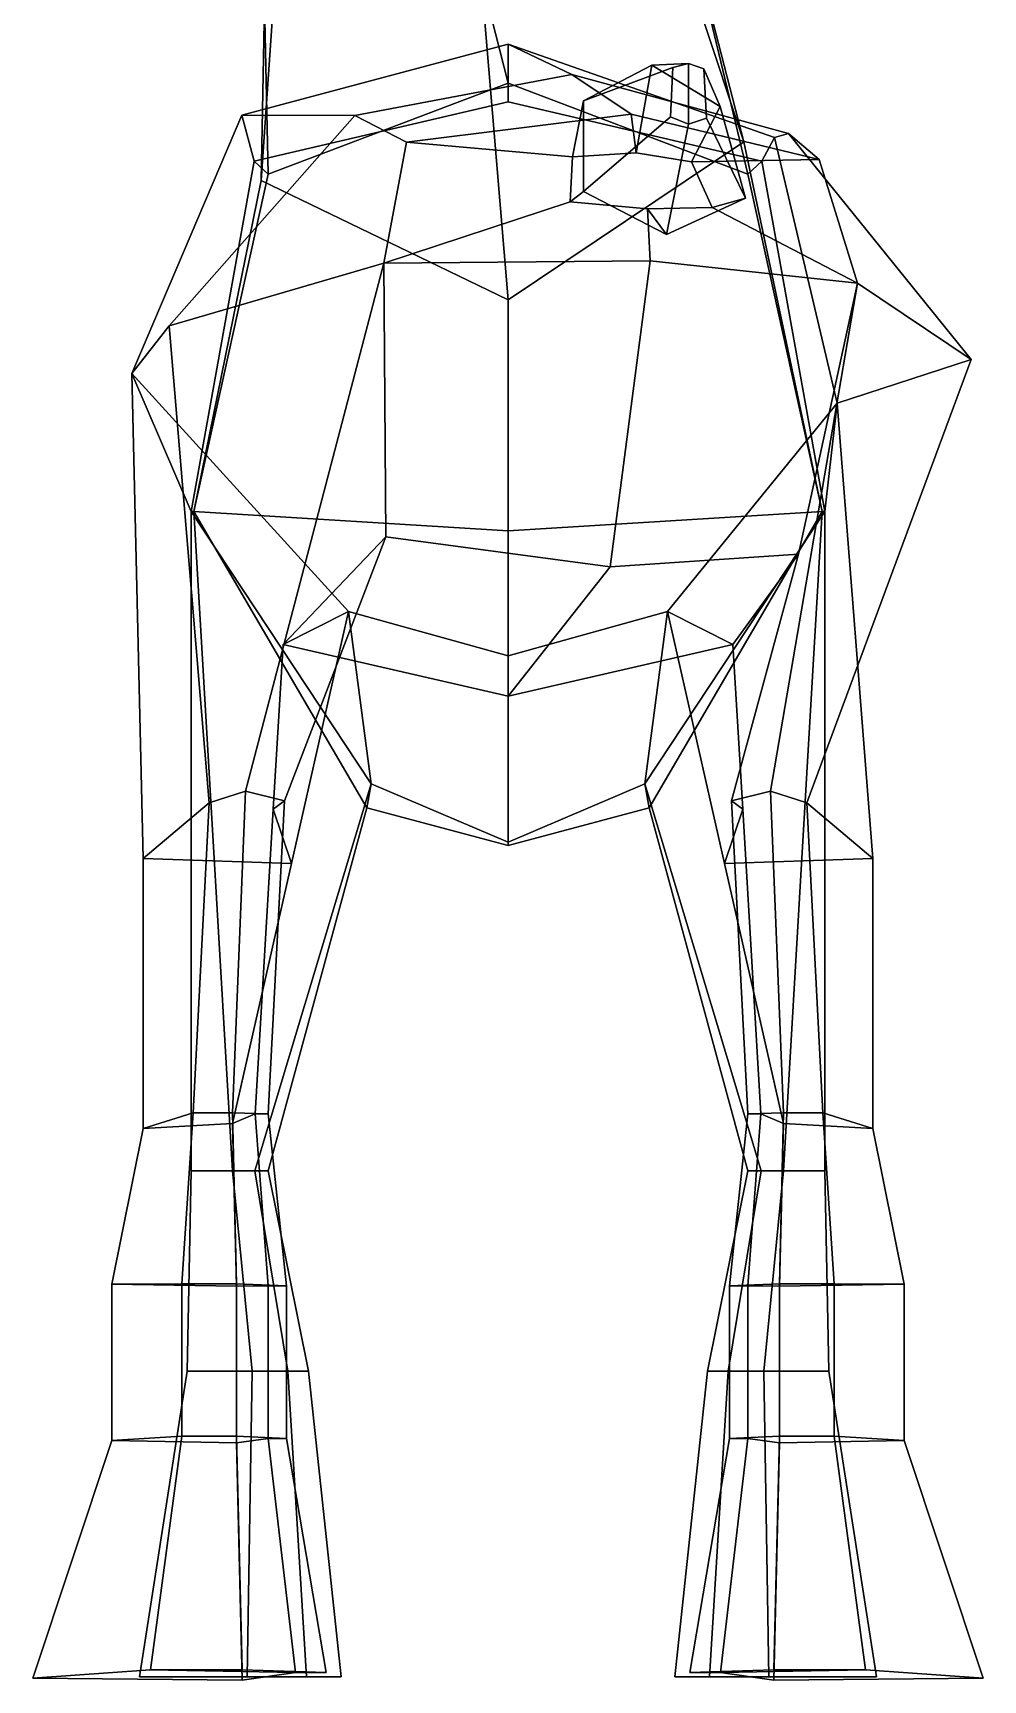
# Model space of a CAD drawing. Extents: x -146 to 85, y -151 to 362.
# Drawn here: x -84.7 to 84.7, y -151.2 to 142.6 of the extents above; entities that cross this region are included whole.
import ezdxf

# ---------------------------------------------------------------- set-up
doc = ezdxf.new("R2010")
doc.units = 0

msp = doc.modelspace()

# ---------------------------------------------------------------- linework, layer by layer
for points in [[(31.977564, 162.228119, 144.426788), (18.553757, 191.654999, 161.576385), (26.698078, 169.357056, 178.180756), (42.020241, 123.204803, 163.724747)], [(-43.995102, 116.300293, 163.644928), (-41.393997, 154.18927, 177.69725), (-43.575718, 173.590332, 160.828522), (-43.410851, 147.690979, 144.024902)], [(42.020241, 123.204803, 163.724747), (26.698078, 169.357056, 178.180756), (-4.125084, 144.582336, 198.946548), (0, 95.019226, 196.280716)], [(42.759483, 117.393799, 125.552498), (0, 133.66629, 127.195564), (-6.801269, 160.504913, 139.786423), (31.977564, 162.228119, 144.426788)], [(56.003841, 57.253922, 144.51268), (42.759483, 117.393799, 125.552498), (31.977564, 162.228119, 144.426788), (42.020241, 123.204803, 163.724747)], [(-42.759483, 117.393799, 125.552498), (-43.410851, 147.690979, 144.024902), (-6.801269, 160.504913, 139.786423), (0, 133.66629, 127.195564)], [(-43.995102, 116.300293, 163.644928), (0, 95.019226, 196.280716), (-4.125084, 144.582336, 198.946548), (-41.393997, 154.18927, 177.69725)], [(-56.003841, 57.253922, 144.51268), (-43.995102, 116.300293, 163.644928), (-43.410851, 147.690979, 144.024902), (-42.759483, 117.393799, 125.552498)], [(-47.469376, 127.939301, 3.00489), (-45.253193, 119.713501, 94.23616), (0, 130.329285, 93.994888), (0.025648, 140.617554, 19.852209)], [(0.025648, 140.617554, 19.852209), (11.404403, 135.170441, -17.192995), (-27.293665, 127.870605, -30.293154), (-47.469376, 127.939301, 3.00489)], [(47.520668, 123.965515, 32.750408), (0.025648, 140.617554, 19.852209), (0, 130.329285, 93.994888), (45.253193, 119.713501, 94.23616)], [(0.025648, 140.617554, 19.852209), (47.520668, 123.965515, 32.750408), (49.977833, 124.638092, -6.096081), (11.404403, 135.170441, -17.192995)], [(11.404403, 135.170441, -17.192995), (21.933573, 128.083008, -51.747864), (-18.069872, 123.104828, -53.853344), (-27.293665, 127.870605, -30.293154)], [(11.404403, 135.170441, -17.192995), (49.977833, 124.638092, -6.096081), (55.488556, 120.027618, -30.818998), (21.933573, 128.083008, -51.747864)], [(13.472929, 130.489441, -67.159782), (11.5206, 120.514435, -56.688793), (22.84247, 121.206024, -55.574268), (25.655832, 136.821991, -62.449665)], [(28.938581, 127.662506, -85.431953), (13.433113, 114.315094, -77.221199), (13.472929, 130.489441, -67.159782), (29.38714, 136.432281, -84.080452)], [(29.38714, 136.432281, -84.080452), (13.472929, 130.489441, -67.159782), (25.655832, 136.821991, -62.449665), (32.146011, 137.143158, -83.117828)], [(37.823841, 129.470764, -59.534454), (25.655832, 136.821991, -62.449665), (22.84247, 121.206024, -55.574268), (32.689835, 119.628845, -50.059788)], [(34.897728, 136.201752, -82.354851), (32.146011, 137.143158, -83.117828), (25.655832, 136.821991, -62.449665), (37.823841, 129.470764, -59.534454)], [(32.155731, 126.327606, -84.605095), (28.938581, 127.662506, -85.431953), (29.38714, 136.432281, -84.080452), (32.146011, 137.143158, -83.117828)], [(32.155731, 126.327606, -84.605095), (32.146011, 137.143158, -83.117828), (34.897728, 136.201752, -82.354851), (35.36208, 127.393799, -83.420479)], [(35.36208, 127.393799, -83.420479), (34.897728, 136.201752, -82.354851), (37.823841, 129.470764, -59.534454), (42.348579, 113.105469, -68.166512)], [(0, 130.329285, 93.994888), (-45.253193, 119.713501, 94.23616), (-42.759483, 117.393799, 125.552498), (0, 133.66629, 127.195564)], [(0, 130.329285, 93.994888), (0, 133.66629, 127.195564), (42.759483, 117.393799, 125.552498), (45.253193, 119.713501, 94.23616)], [(13.433113, 114.315094, -77.221199), (11.091719, 112.492981, -63.624859), (11.5206, 120.514435, -56.688793), (13.472929, 130.489441, -67.159782)], [(42.348579, 113.105469, -68.166512), (37.823841, 129.470764, -59.534454), (32.689835, 119.628845, -50.059788), (36.377617, 111.435181, -55.706749)], [(-67.073517, 81.838577, 5.346151), (-56.458904, 57.210449, 95.186234), (-45.253193, 119.713501, 94.23616), (-47.469376, 127.939301, 3.00489)], [(-47.469376, 127.939301, 3.00489), (-27.293665, 127.870605, -30.293154), (-60.396763, 90.357697, -45.006191), (-67.073517, 81.838577, 5.346151)], [(-60.396763, 90.357697, -45.006191), (-27.293665, 127.870605, -30.293154), (-18.069872, 123.104828, -53.853344), (-22.117306, 101.520737, -62.855659)], [(11.5206, 120.514435, -56.688793), (-18.069872, 123.104828, -53.853344), (21.933573, 128.083008, -51.747864), (22.84247, 121.206024, -55.574268)], [(32.155731, 126.327606, -84.605095), (28.27309, 106.6539, -74.86377), (13.433113, 114.315094, -77.221199), (28.938581, 127.662506, -85.431953)], [(32.689835, 119.628845, -50.059788), (22.84247, 121.206024, -55.574268), (21.933573, 128.083008, -51.747864), (55.488556, 120.027618, -30.818998)], [(32.155731, 126.327606, -84.605095), (35.36208, 127.393799, -83.420479), (42.348579, 113.105469, -68.166512), (28.27309, 106.6539, -74.86377)], [(58.692978, 76.577332, 44.729118), (47.520668, 123.965515, 32.750408), (45.253193, 119.713501, 94.23616), (56.458904, 57.210449, 95.186234)], [(47.520668, 123.965515, 32.750408), (58.692978, 76.577332, 44.729118), (82.573631, 84.37674, -0.235935), (49.977833, 124.638092, -6.096081)], [(82.573631, 84.37674, -0.235935), (62.274441, 97.990326, -36.428928), (55.488556, 120.027618, -30.818998), (49.977833, 124.638092, -6.096081)], [(11.091719, 112.492981, -63.624859), (-22.117306, 101.520737, -62.855659), (-18.069872, 123.104828, -53.853344), (11.5206, 120.514435, -56.688793)], [(56.003841, 57.253922, 144.51268), (42.020241, 123.204803, 163.724747), (0, 95.019226, 196.280716), (0, 53.803925, 185.592896)], [(-56.458904, 57.210449, 95.186234), (-56.003841, 57.253922, 144.51268), (-42.759483, 117.393799, 125.552498), (-45.253193, 119.713501, 94.23616)], [(36.377617, 111.435181, -55.706749), (32.689835, 119.628845, -50.059788), (55.488556, 120.027618, -30.818998), (62.274441, 97.990326, -36.428928)], [(56.458904, 57.210449, 95.186234), (45.253193, 119.713501, 94.23616), (42.759483, 117.393799, 125.552498), (56.003841, 57.253922, 144.51268)], [(-56.003841, 57.253922, 144.51268), (0, 53.803925, 185.592896), (0, 95.019226, 196.280716), (-43.995102, 116.300293, 163.644928)], [(11.091719, 112.492981, -63.624859), (24.84767, 111.228882, -63.316605), (25.356634, 101.973083, -66.187035), (-22.117306, 101.520737, -62.855659)], [(28.27309, 106.6539, -74.86377), (24.84767, 111.228882, -63.316605), (11.091719, 112.492981, -63.624859), (13.433113, 114.315094, -77.221199)], [(28.27309, 106.6539, -74.86377), (42.348579, 113.105469, -68.166512), (36.377617, 111.435181, -55.706749), (24.84767, 111.228882, -63.316605)], [(36.377617, 111.435181, -55.706749), (62.274441, 97.990326, -36.428928), (25.356634, 101.973083, -66.187035), (24.84767, 111.228882, -63.316605)], [(-22.117306, 101.520737, -62.855659), (-46.787994, 7.335953, -58.243355), (-53.286148, 5.286743, -53.875954), (-60.396763, 90.357697, -45.006191)], [(-22.117306, 101.520737, -62.855659), (-21.779879, 52.717606, -51.49115), (-39.857098, 5.626099, -54.59922), (-46.787994, 7.335953, -58.243355)], [(18.223564, 47.371506, -50.775764), (-21.779879, 52.717606, -51.49115), (-22.117306, 101.520737, -62.855659), (25.356634, 101.973083, -66.187035)], [(18.223564, 47.371506, -50.775764), (25.356634, 101.973083, -66.187035), (62.274441, 97.990326, -36.428928), (51.778545, 49.640396, -28.456802)], [(62.274441, 97.990326, -36.428928), (46.787994, 7.335953, -58.243355), (39.857098, 5.626099, -54.59922), (51.778545, 49.640396, -28.456802)], [(62.274441, 97.990326, -36.428928), (82.573631, 84.37674, -0.235935), (53.286148, 5.286743, -53.875954), (46.787994, 7.335953, -58.243355)], [(-67.073517, 81.838577, 5.346151), (-60.396763, 90.357697, -45.006191), (-53.286148, 5.286743, -53.875954), (-65.042892, -4.646072, 3.262779)], [(58.692978, 76.577332, 44.729118), (65.042892, -4.646072, 3.262779), (53.286148, 5.286743, -53.875954), (82.573631, 84.37674, -0.235935)], [(-28.426176, 39.404633, 24.898748), (-24.402138, 8.647903, 96.133102), (-56.458904, 57.210449, 95.186234), (-67.073517, 81.838577, 5.346151)], [(-67.073517, 81.838577, 5.346151), (-65.042892, -4.646072, 3.262779), (-38.618511, -5.568176, 8.02704), (-28.426176, 39.404633, 24.898748)], [(28.426176, 39.404633, 24.898748), (58.692978, 76.577332, 44.729118), (56.458904, 57.210449, 95.186234), (24.402138, 8.647903, 96.133102)], [(58.692978, 76.577332, 44.729118), (28.426176, 39.404633, 24.898748), (38.618511, -5.568176, 8.02704), (65.042892, -4.646072, 3.262779)], [(-49.126175, -60.400047, 132.855515), (-56.003841, 57.253922, 144.51268), (-56.458904, 57.210449, 95.186234), (-56.458904, -60.400047, 113.7938)], [(-45.102139, -60.400047, 114.219887), (-56.458904, -60.400047, 113.7938), (-56.458904, 57.210449, 95.186234), (-24.402138, 8.647903, 96.133102)], [(0, -2.374725, 144.51268), (0, 53.803925, 185.592896), (-56.003841, 57.253922, 144.51268), (-25.147814, 4.376923, 130.840576)], [(-42.759483, -60.400047, 127.458626), (-25.147814, 4.376923, 130.840576), (-56.003841, 57.253922, 144.51268), (-49.126175, -60.400047, 132.855515)], [(0, -2.374725, 144.51268), (25.147814, 4.376923, 130.840576), (56.003841, 57.253922, 144.51268), (0, 53.803925, 185.592896)], [(45.102139, -60.400047, 114.219887), (24.402138, 8.647903, 96.133102), (56.458904, 57.210449, 95.186234), (56.458904, -60.400047, 113.7938)], [(42.759483, -60.400047, 127.458626), (49.126175, -60.400047, 132.855515), (56.003841, 57.253922, 144.51268), (25.147814, 4.376923, 130.840576)], [(49.126175, -60.400047, 132.855515), (56.458904, -60.400047, 113.7938), (56.458904, 57.210449, 95.186234), (56.003841, 57.253922, 144.51268)], [(-39.857098, 5.626099, -54.59922), (-21.779879, 52.717606, -51.49115), (-40.095089, 33.490326, -24.280102), (-41.842297, 4.13942, -51.430733)], [(0, 24.303787, -24.071318), (-40.095089, 33.490326, -24.280102), (-21.779879, 52.717606, -51.49115), (18.223564, 47.371506, -50.775764)], [(0, 24.303787, -24.071318), (18.223564, 47.371506, -50.775764), (51.778545, 49.640396, -28.456802), (40.095089, 33.490326, -24.280102)], [(51.778545, 49.640396, -28.456802), (39.857098, 5.626099, -54.59922), (41.842297, 4.13942, -51.430733), (40.095089, 33.490326, -24.280102)], [(-38.618511, -5.568176, 8.02704), (-41.842297, 4.13942, -51.430733), (-40.095089, 33.490326, -24.280102), (-28.426176, 39.404633, 24.898748)], [(-28.426176, 39.404633, 24.898748), (-40.095089, 33.490326, -24.280102), (0, 24.303787, -24.071318), (0, 31.498367, 24.898748)], [(0, 31.498367, 24.898748), (0, -1.726089, 96.368881), (-24.402138, 8.647903, 96.133102), (-28.426176, 39.404633, 24.898748)], [(0, 31.498367, 24.898748), (28.426176, 39.404633, 24.898748), (24.402138, 8.647903, 96.133102), (0, -1.726089, 96.368881)], [(28.426176, 39.404633, 24.898748), (0, 31.498367, 24.898748), (0, 24.303787, -24.071318), (40.095089, 33.490326, -24.280102)], [(38.618511, -5.568176, 8.02704), (28.426176, 39.404633, 24.898748), (40.095089, 33.490326, -24.280102), (41.842297, 4.13942, -51.430733)], [(-49.126175, -50.043411, -58.849998), (-56.109394, -50.043411, -58.849998), (-53.286148, 5.286743, -53.875954), (-46.787994, 7.335953, -58.243355)], [(-46.787994, 7.335953, -58.243355), (-39.857098, 5.626099, -54.59922), (-42.759483, -50.185547, -58.849998), (-49.126175, -50.043411, -58.849998)], [(-45.102139, -60.400047, 114.219887), (-24.402138, 8.647903, 96.133102), (-25.147814, 4.376923, 130.840576), (-42.759483, -60.400047, 127.458626)], [(0, -1.726089, 96.368881), (0, -2.374725, 144.51268), (-25.147814, 4.376923, 130.840576), (-24.402138, 8.647903, 96.133102)], [(0, -1.726089, 96.368881), (24.402138, 8.647903, 96.133102), (25.147814, 4.376923, 130.840576), (0, -2.374725, 144.51268)], [(45.102139, -60.400047, 114.219887), (42.759483, -60.400047, 127.458626), (25.147814, 4.376923, 130.840576), (24.402138, 8.647903, 96.133102)], [(46.787994, 7.335953, -58.243355), (49.126175, -50.043411, -58.849998), (42.759483, -50.185547, -58.849998), (39.857098, 5.626099, -54.59922)], [(49.126175, -50.043411, -58.849998), (46.787994, 7.335953, -58.243355), (53.286148, 5.286743, -53.875954), (56.109394, -50.043411, -58.849998)], [(-53.286148, 5.286743, -53.875954), (-56.109394, -50.043411, -58.849998), (-65.042892, -52.836273, -9.36665), (-65.042892, -4.646072, 3.262779)], [(-45.092148, -50.193359, -58.849998), (-41.842297, 4.13942, -51.430733), (-38.618511, -5.568176, 8.02704), (-49.126175, -51.932365, -9.36665)], [(-42.759483, -50.185547, -58.849998), (-39.857098, 5.626099, -54.59922), (-41.842297, 4.13942, -51.430733), (-45.092148, -50.193359, -58.849998)], [(45.092148, -50.193359, -58.849998), (49.126175, -51.932365, -9.36665), (38.618511, -5.568176, 8.02704), (41.842297, 4.13942, -51.430733)], [(42.759483, -50.185547, -58.849998), (45.092148, -50.193359, -58.849998), (41.842297, 4.13942, -51.430733), (39.857098, 5.626099, -54.59922)], [(53.286148, 5.286743, -53.875954), (65.042892, -4.646072, 3.262779), (65.042892, -52.836273, -9.36665), (56.109394, -50.043411, -58.849998)], [(-65.042892, -4.646072, 3.262779), (-65.042892, -52.836273, -9.36665), (-49.126175, -51.932365, -9.36665), (-38.618511, -5.568176, 8.02704)], [(65.042892, -4.646072, 3.262779), (38.618511, -5.568176, 8.02704), (49.126175, -51.932365, -9.36665), (65.042892, -52.836273, -9.36665)], [(-70.591324, -80.604958, -38.635262), (-65.042892, -52.836273, -9.36665), (-56.109394, -50.043411, -58.849998), (-58.125019, -80.55545, -71.448441)], [(-48.380249, -80.971909, -38.635262), (-49.126175, -51.932365, -9.36665), (-65.042892, -52.836273, -9.36665), (-70.591324, -80.604958, -38.635262)], [(-58.125019, -80.55545, -71.448441), (-56.109394, -50.043411, -58.849998), (-49.126175, -50.043411, -58.849998), (-48.380249, -80.55545, -72.636299)], [(-39.495815, -80.906441, -72.28315), (-48.380249, -80.55545, -72.636299), (-49.126175, -50.043411, -58.849998), (-42.759483, -50.185547, -58.849998)], [(-48.380249, -80.971909, -38.635262), (-42.750931, -80.925705, -71.420555), (-45.092148, -50.193359, -58.849998), (-49.126175, -51.932365, -9.36665)], [(-42.750931, -80.925705, -71.420555), (-39.495815, -80.906441, -72.28315), (-42.759483, -50.185547, -58.849998), (-45.092148, -50.193359, -58.849998)], [(39.495815, -80.906441, -72.28315), (42.759483, -50.185547, -58.849998), (49.126175, -50.043411, -58.849998), (48.380249, -80.55545, -72.636299)], [(42.750931, -80.925705, -71.420555), (45.092148, -50.193359, -58.849998), (42.759483, -50.185547, -58.849998), (39.495815, -80.906441, -72.28315)], [(48.380249, -80.971909, -38.635262), (49.126175, -51.932365, -9.36665), (45.092148, -50.193359, -58.849998), (42.750931, -80.925705, -71.420555)], [(58.125019, -80.55545, -71.448441), (48.380249, -80.55545, -72.636299), (49.126175, -50.043411, -58.849998), (56.109394, -50.043411, -58.849998)], [(48.380249, -80.971909, -38.635262), (70.591324, -80.604958, -38.635262), (65.042892, -52.836273, -9.36665), (49.126175, -51.932365, -9.36665)], [(70.591324, -80.604958, -38.635262), (58.125019, -80.55545, -71.448441), (56.109394, -50.043411, -58.849998), (65.042892, -52.836273, -9.36665)], [(-39.24538, -96.142044, 97.620201), (-57.189072, -96.142044, 96.946976), (-56.458904, -60.400047, 113.7938), (-45.102139, -60.400047, 114.219887)], [(-45.603359, -96.142044, 127.064476), (-49.126175, -60.400047, 132.855515), (-56.458904, -60.400047, 113.7938), (-57.189072, -96.142044, 96.946976)], [(-45.603359, -96.142044, 127.064476), (-35.543987, -96.142044, 118.537392), (-42.759483, -60.400047, 127.458626), (-49.126175, -60.400047, 132.855515)], [(-35.543987, -96.142044, 118.537392), (-39.24538, -96.142044, 97.620201), (-45.102139, -60.400047, 114.219887), (-42.759483, -60.400047, 127.458626)], [(35.543987, -96.142044, 118.537392), (42.759483, -60.400047, 127.458626), (45.102139, -60.400047, 114.219887), (39.24538, -96.142044, 97.620201)], [(45.603359, -96.142044, 127.064476), (49.126175, -60.400047, 132.855515), (42.759483, -60.400047, 127.458626), (35.543987, -96.142044, 118.537392)], [(39.24538, -96.142044, 97.620201), (45.102139, -60.400047, 114.219887), (56.458904, -60.400047, 113.7938), (57.189072, -96.142044, 96.946976)], [(45.603359, -96.142044, 127.064476), (57.189072, -96.142044, 96.946976), (56.458904, -60.400047, 113.7938), (49.126175, -60.400047, 132.855515)], [(-70.591324, -108.514076, -17.703411), (-70.591324, -80.604958, -38.635262), (-58.125019, -80.55545, -71.448441), (-58.125019, -107.714172, -48.278484)], [(-48.380249, -108.88102, -17.703411), (-48.380249, -80.971909, -38.635262), (-70.591324, -80.604958, -38.635262), (-70.591324, -108.514076, -17.703411)], [(-58.125019, -107.714172, -48.278484), (-58.125019, -80.55545, -71.448441), (-48.380249, -80.55545, -72.636299), (-48.380249, -107.714172, -48.426968)], [(-39.495815, -108.103447, -48.382828), (-48.380249, -107.714172, -48.426968), (-48.380249, -80.55545, -72.636299), (-39.495815, -80.906441, -72.28315)], [(-48.380249, -108.88102, -17.703411), (-42.750931, -108.124825, -48.274998), (-42.750931, -80.925705, -71.420555), (-48.380249, -80.971909, -38.635262)], [(-42.750931, -108.124825, -48.274998), (-39.495815, -108.103447, -48.382828), (-39.495815, -80.906441, -72.28315), (-42.750931, -80.925705, -71.420555)], [(39.495815, -108.103447, -48.382828), (39.495815, -80.906441, -72.28315), (48.380249, -80.55545, -72.636299), (48.380249, -107.714172, -48.426968)], [(42.750931, -108.124825, -48.274998), (42.750931, -80.925705, -71.420555), (39.495815, -80.906441, -72.28315), (39.495815, -108.103447, -48.382828)], [(48.380249, -108.88102, -17.703411), (48.380249, -80.971909, -38.635262), (42.750931, -80.925705, -71.420555), (42.750931, -108.124825, -48.274998)], [(58.125019, -107.714172, -48.278484), (48.380249, -107.714172, -48.426968), (48.380249, -80.55545, -72.636299), (58.125019, -80.55545, -71.448441)], [(48.380249, -108.88102, -17.703411), (70.591324, -108.514076, -17.703411), (70.591324, -80.604958, -38.635262), (48.380249, -80.971909, -38.635262)], [(70.591324, -108.514076, -17.703411), (58.125019, -107.714172, -48.278484), (58.125019, -80.55545, -71.448441), (70.591324, -80.604958, -38.635262)], [(-35.910652, -150.652054, 97.459381), (-65.697174, -150.652054, 96.254311), (-57.189072, -96.142044, 96.946976), (-39.24538, -96.142044, 97.620201)], [(-46.464893, -150.652054, 150.164627), (-45.603359, -96.142044, 127.064476), (-57.189072, -96.142044, 96.946976), (-65.697174, -150.652054, 96.254311)], [(-46.464893, -150.652054, 150.164627), (-29.766338, -150.652054, 134.901154), (-35.543987, -96.142044, 118.537392), (-45.603359, -96.142044, 127.064476)], [(-29.766338, -150.652054, 134.901154), (-35.910652, -150.652054, 97.459381), (-39.24538, -96.142044, 97.620201), (-35.543987, -96.142044, 118.537392)], [(29.766338, -150.652054, 134.901154), (35.543987, -96.142044, 118.537392), (39.24538, -96.142044, 97.620201), (35.910652, -150.652054, 97.459381)], [(46.464893, -150.652054, 150.164627), (45.603359, -96.142044, 127.064476), (35.543987, -96.142044, 118.537392), (29.766338, -150.652054, 134.901154)], [(35.910652, -150.652054, 97.459381), (39.24538, -96.142044, 97.620201), (57.189072, -96.142044, 96.946976), (65.697174, -150.652054, 96.254311)], [(46.464893, -150.652054, 150.164627), (65.697174, -150.652054, 96.254311), (57.189072, -96.142044, 96.946976), (45.603359, -96.142044, 127.064476)], [(-84.675903, -150.878708, 25.537189), (-70.591324, -108.514076, -17.703411), (-58.125019, -107.714172, -48.278484), (-63.732502, -149.40947, -44.064602)], [(-47.361282, -151.22023, 25.537189), (-48.380249, -108.88102, -17.703411), (-70.591324, -108.514076, -17.703411), (-84.675903, -150.878708, 25.537189)], [(-63.732502, -149.40947, -44.064602), (-58.125019, -107.714172, -48.278484), (-48.380249, -107.714172, -48.426968), (-47.361282, -149.40947, -44.787834)], [(-32.435432, -149.869766, -44.572819), (-47.361282, -149.40947, -44.787834), (-48.380249, -107.714172, -48.426968), (-39.495815, -108.103447, -48.382828)], [(-47.361282, -151.22023, 25.537189), (-37.904034, -149.895065, -44.047626), (-42.750931, -108.124825, -48.274998), (-48.380249, -108.88102, -17.703411)], [(-37.904034, -149.895065, -44.047626), (-32.435432, -149.869766, -44.572819), (-39.495815, -108.103447, -48.382828), (-42.750931, -108.124825, -48.274998)], [(32.435432, -149.869766, -44.572819), (39.495815, -108.103447, -48.382828), (48.380249, -107.714172, -48.426968), (47.361282, -149.40947, -44.787834)], [(37.904034, -149.895065, -44.047626), (42.750931, -108.124825, -48.274998), (39.495815, -108.103447, -48.382828), (32.435432, -149.869766, -44.572819)], [(47.361282, -151.22023, 25.537189), (48.380249, -108.88102, -17.703411), (42.750931, -108.124825, -48.274998), (37.904034, -149.895065, -44.047626)], [(63.732502, -149.40947, -44.064602), (47.361282, -149.40947, -44.787834), (48.380249, -107.714172, -48.426968), (58.125019, -107.714172, -48.278484)], [(47.361282, -151.22023, 25.537189), (84.675903, -150.878708, 25.537189), (70.591324, -108.514076, -17.703411), (48.380249, -108.88102, -17.703411)], [(84.675903, -150.878708, 25.537189), (63.732502, -149.40947, -44.064602), (58.125019, -107.714172, -48.278484), (70.591324, -108.514076, -17.703411)], [(-84.675903, -150.878708, 25.537189), (-63.732502, -149.40947, -44.064602), (-37.904034, -149.895065, -44.047626), (-47.361282, -151.22023, 25.537189)], [(-63.732502, -149.40947, -44.064602), (-47.361282, -149.40947, -44.787834), (-32.435432, -149.869766, -44.572819), (-37.904034, -149.895065, -44.047626)], [(63.732502, -149.40947, -44.064602), (37.904034, -149.895065, -44.047626), (32.435432, -149.869766, -44.572819), (47.361282, -149.40947, -44.787834)], [(84.675903, -150.878708, 25.537189), (47.361282, -151.22023, 25.537189), (37.904034, -149.895065, -44.047626), (63.732502, -149.40947, -44.064602)], [(-65.697174, -150.652054, 96.254311), (-35.910652, -150.652054, 97.459381), (-29.766338, -150.652054, 134.901154), (-46.464893, -150.652054, 150.164627)], [(65.697174, -150.652054, 96.254311), (46.464893, -150.652054, 150.164627), (29.766338, -150.652054, 134.901154), (35.910652, -150.652054, 97.459381)]]:
    msp.add_3dface(points)

doc.saveas('drawing.dxf')
